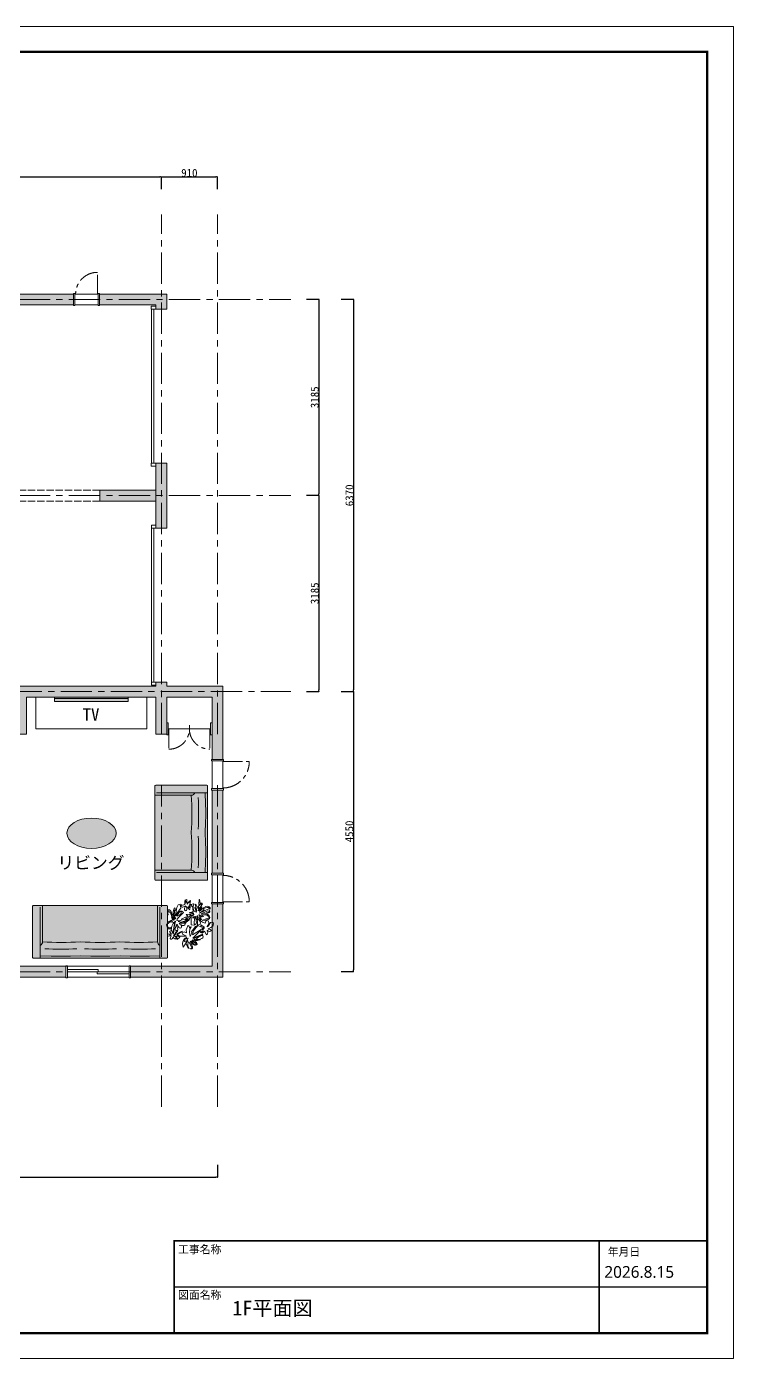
# Model space of a CAD drawing. Header units: millimetres. Extents: x -63086 to 144078, y -129912 to 13382.
# Drawn here: x 132602 to 144078, y -29591 to -7954 of the extents above; entities that cross this region are included whole.
import ezdxf

# ---------------------------------------------------------------- set-up
doc = ezdxf.new("R2010")
doc.units = ezdxf.units.MM
doc.linetypes.add('ACAD_ISO02W100', pattern=[15, 12, -3])
doc.linetypes.add('CENTERX2', pattern=[101.6, 63.5, -12.7, 12.7, -12.7])
doc.layers.get('0').update_dxf_attribs({"lineweight": 0})
for name, color, linetype, lineweight in [('001壁芯', 7, 'CENTERX2', 0), ('002寸法', 7, 'Continuous', 0), ('003壁', 7, 'Continuous', 9), ('004建具', 7, 'Continuous', 9), ('01用紙枠', 7, 'Continuous', 5), ('097家具', 7, 'Continuous', 0), ('098階段', 7, 'Continuous', 9), ('展開建具用', 250, 'Continuous', 9), ('観葉植物', 92, 'Continuous', 9)]:
    doc.layers.add(name, color=color, linetype=linetype, lineweight=lineweight)
doc.layers.add('文字', color=7, linetype='Continuous')
doc.styles.get("Standard").update_dxf_attribs({"font": 'MS Mincho.ttf'})
doc.styles.add('メイリオ', font='')
doc.styles.add('小岩', font='MS Mincho.ttf', dxfattribs={"height": 150})
doc.styles.get('メイリオ').set_extended_font_data('Meiryo')
doc.dimstyles.new('寸法', dxfattribs={"dimtxt": 70, "dimasz": 25, "dimexe": 1.5, "dimexo": 200, "dimtad": 1, "dimdec": 0, "dimtxsty": 'Standard', "dimblk": 'DOT', "dimcen": 2.5, "dimadec": 0, "dimazin": 0, "dimtfac": 1, "dimtdec": 0, "dimtmove": 0, "dimatfit": 3, "dimfxl": 200, "dimfxlon": 1, "dimarcsym": 0})

# ---------------------------------------------------------------- blocks, each defined once
blk = doc.blocks.new('ソファ（CAD素材.com）fb48a578')
at = {"color": 0, "linetype": 'ByBlock', "lineweight": -2}
for points in [[(761, 0, 0.239035), (773, 12), (773, 842, 0.351395), (760, 854), (-760, 854, 0.351395), (-773, 842), (-773, 12, 0.239035), (-761, 0), (761, 0)], [(-648, 815), (-470, 821, -0.016652), (-163, 821), (-3, 815), (157, 821, -0.016355), (470, 821), (648, 815)], [(-59, 701, 0.029573), (-571, 701)], [(53, 701, -0.029254), (571, 701)], [(-609, 0), (-609, 590, 0.287763), (-648, 648)], [(-609, 590, -0.034459), (-3, 590, -0.034144), (609, 590)], [(609, 0), (609, 590, -0.287763), (648, 648)]]:
    blk.add_lwpolyline(points, format="xyb", dxfattribs=at)
for points in [[(-648, 854), (-648, 26)], [(648, 854), (648, 26)]]:
    blk.add_lwpolyline(points, dxfattribs=at)
blk = doc.blocks.new('ソファ（CAD素材.com）5a5d12e7')
at = {"color": 0, "linetype": 'ByBlock', "lineweight": -2}
for points in [[(1086, 0, 0.239035), (1098, 12), (1098, 842, 0.351395), (1085, 854), (-1085, 854, 0.351395), (-1098, 842), (-1098, 12, 0.239035), (-1086, 0), (1086, 0)], [(-973, 815), (-801, 821, -0.016355), (-488, 821), (-330, 815), (-161, 821, -0.016355), (152, 821), (324, 815)], [(-384, 701, 0.029254), (-902, 701)], [(-265, 701, -0.029254), (253, 701)], [(324, 815), (482, 821, -0.016355), (795, 821), (973, 815)], [(378, 701, -0.029254), (896, 701)], [(-934, 0), (-934, 590, 0.287763), (-973, 648)], [(-934, 590, -0.033025), (-324, 590, -0.031686), (324, 590, -0.03427), (934, 590)], [(934, 0), (934, 590, -0.287763), (973, 648)]]:
    blk.add_lwpolyline(points, format="xyb", dxfattribs=at)
for points in [[(-973, 854), (-973, 26)], [(973, 854), (973, 26)]]:
    blk.add_lwpolyline(points, dxfattribs=at)
blk = doc.blocks.new('_Dot')
at = {"color": 0, "linetype": 'ByBlock', "lineweight": -2}
blk.add_line((-0.5, 0), (-1, 0), dxfattribs=at)
at = {"color": 0, "linetype": 'ByBlock', "const_width": 0.5}
blk.add_lwpolyline([(-0.25, 0, 1), (0.25, 0, 1)], format="xyb", close=True, dxfattribs=at)
blk = doc.blocks.new('*D729')
at = {"layer": '002寸法', "color": 0, "lineweight": -2, "transparency": 16777216}
for p, q in [((128874, -10596), (128874, -10395)), ((128899, -10396), (134764, -10396)), ((134789, -10596), (134789, -10395))]:
    blk.add_line(p, q, dxfattribs=at)
at = {"layer": 'Defpoints', "color": 0, "transparency": 16777216}
for p in [(134789, -10396), (128874, -11452), (134789, -11452)]:
    blk.add_point(p, dxfattribs=at)
at = {"layer": '002寸法', "color": 0, "lineweight": -2, "transparency": 16777216, "xscale": 25, "yscale": 25, "zscale": 25, "rotation": 180}
blk.add_blockref('_Dot', (128874, -10396), dxfattribs=at)
at = {"layer": '002寸法', "color": 0, "lineweight": -2, "transparency": 16777216, "xscale": 25, "yscale": 25, "zscale": 25}
blk.add_blockref('_Dot', (134789, -10396), dxfattribs=at)
at = {"layer": '002寸法', "color": 0, "transparency": 16777216, "insert": (131832, -10331), "char_height": 130, "attachment_point": 5}
blk.add_mtext('5915', dxfattribs=at)
blk = doc.blocks.new('*D730')
at = {"layer": '002寸法', "color": 0, "lineweight": -2, "transparency": 16777216}
for p, q in [((134789, -10596), (134789, -10395)), ((134814, -10396), (135674, -10396)), ((135699, -10596), (135699, -10395))]:
    blk.add_line(p, q, dxfattribs=at)
at = {"layer": 'Defpoints', "color": 0, "transparency": 16777216}
for p in [(135699, -10396), (134789, -11452), (135699, -11452)]:
    blk.add_point(p, dxfattribs=at)
at = {"layer": '002寸法', "color": 0, "lineweight": -2, "transparency": 16777216, "xscale": 25, "yscale": 25, "zscale": 25, "rotation": 180}
blk.add_blockref('_Dot', (134789, -10396), dxfattribs=at)
at = {"layer": '002寸法', "color": 0, "lineweight": -2, "transparency": 16777216, "xscale": 25, "yscale": 25, "zscale": 25}
blk.add_blockref('_Dot', (135699, -10396), dxfattribs=at)
at = {"layer": '002寸法', "color": 0, "transparency": 16777216, "insert": (135244, -10331), "char_height": 130, "attachment_point": 5}
blk.add_mtext('910', dxfattribs=at)
blk = doc.blocks.new('*D720')
at = {"layer": '002寸法', "color": 0, "lineweight": -2, "transparency": 16777216}
for p, q in [((128874, -26448), (128874, -26649)), ((135699, -26448), (135699, -26649)), ((128899, -26648), (135674, -26648))]:
    blk.add_line(p, q, dxfattribs=at)
at = {"layer": 'Defpoints', "color": 0, "transparency": 16777216}
for p in [(128874, -25313), (135699, -25313), (135699, -26648)]:
    blk.add_point(p, dxfattribs=at)
at = {"layer": '002寸法', "color": 0, "lineweight": -2, "transparency": 16777216, "xscale": 25, "yscale": 25, "zscale": 25, "rotation": 180}
blk.add_blockref('_Dot', (128874, -26648), dxfattribs=at)
at = {"layer": '002寸法', "color": 0, "lineweight": -2, "transparency": 16777216, "xscale": 25, "yscale": 25, "zscale": 25}
blk.add_blockref('_Dot', (135699, -26648), dxfattribs=at)
at = {"layer": '002寸法', "color": 0, "transparency": 16777216, "insert": (132287, -26582), "char_height": 130, "attachment_point": 5}
blk.add_mtext('6825', dxfattribs=at)
blk = doc.blocks.new('*D738')
at = {"layer": '002寸法', "color": 0, "lineweight": -2, "transparency": 16777216}
for p, q in [((137146, -12384), (137347, -12384)), ((137346, -12409), (137346, -15544)), ((137146, -15569), (137347, -15569))]:
    blk.add_line(p, q, dxfattribs=at)
at = {"layer": 'Defpoints', "color": 0, "transparency": 16777216}
for p in [(136783, -12384), (136783, -15569), (137346, -15569)]:
    blk.add_point(p, dxfattribs=at)
at = {"layer": '002寸法', "color": 0, "lineweight": -2, "transparency": 16777216, "xscale": 25, "yscale": 25, "zscale": 25}
for p, rotation in [((137346, -12384), 90), ((137346, -15569), 270)]:
    blk.add_blockref('_Dot', p, dxfattribs=dict(at, rotation=rotation))
at = {"layer": '002寸法', "color": 0, "transparency": 16777216, "insert": (137280, -13976), "char_height": 130, "attachment_point": 5, "rotation": 90}
blk.add_mtext('3185', dxfattribs=at)
blk = doc.blocks.new('*D733')
at = {"layer": '002寸法', "color": 0, "lineweight": -2, "transparency": 16777216}
for p, q in [((137146, -15569), (137347, -15569)), ((137346, -15594), (137346, -18729)), ((137146, -18754), (137347, -18754))]:
    blk.add_line(p, q, dxfattribs=at)
at = {"layer": 'Defpoints', "color": 0, "transparency": 16777216}
for p in [(136783, -15569), (124831, -18754), (137346, -18754)]:
    blk.add_point(p, dxfattribs=at)
at = {"layer": '002寸法', "color": 0, "lineweight": -2, "transparency": 16777216, "xscale": 25, "yscale": 25, "zscale": 25}
for p, rotation in [((137346, -15569), 90), ((137346, -18754), 270)]:
    blk.add_blockref('_Dot', p, dxfattribs=dict(at, rotation=rotation))
at = {"layer": '002寸法', "color": 0, "transparency": 16777216, "insert": (137280, -17161), "char_height": 130, "attachment_point": 5, "rotation": 90}
blk.add_mtext('3185', dxfattribs=at)
blk = doc.blocks.new('*D734')
at = {"layer": '002寸法', "color": 0, "lineweight": -2, "transparency": 16777216}
for p, q in [((137709, -12384), (137911, -12384)), ((137909, -12409), (137909, -18729)), ((137709, -18754), (137911, -18754))]:
    blk.add_line(p, q, dxfattribs=at)
at = {"layer": 'Defpoints', "color": 0, "transparency": 16777216}
for p in [(136783, -12384), (136783, -18754), (137909, -18754)]:
    blk.add_point(p, dxfattribs=at)
at = {"layer": '002寸法', "color": 0, "lineweight": -2, "transparency": 16777216, "xscale": 25, "yscale": 25, "zscale": 25}
for p, rotation in [((137909, -12384), 90), ((137909, -18754), 270)]:
    blk.add_blockref('_Dot', p, dxfattribs=dict(at, rotation=rotation))
at = {"layer": '002寸法', "color": 0, "transparency": 16777216, "insert": (137844, -15569), "char_height": 130, "attachment_point": 5, "rotation": 90}
blk.add_mtext('6370', dxfattribs=at)
blk = doc.blocks.new('*D715')
at = {"layer": '002寸法', "color": 0, "lineweight": -2, "transparency": 16777216}
for p, q in [((137707, -18755), (137909, -18755)), ((137907, -18780), (137907, -23280)), ((137707, -23305), (137909, -23305))]:
    blk.add_line(p, q, dxfattribs=at)
at = {"layer": 'Defpoints', "color": 0, "transparency": 16777216}
for p in [(137342, -18755), (137342, -23305), (137907, -23305)]:
    blk.add_point(p, dxfattribs=at)
at = {"layer": '002寸法', "color": 0, "lineweight": -2, "transparency": 16777216, "xscale": 25, "yscale": 25, "zscale": 25}
for p, rotation in [((137907, -18755), 90), ((137907, -23305), 270)]:
    blk.add_blockref('_Dot', p, dxfattribs=dict(at, rotation=rotation))
at = {"layer": '002寸法', "color": 0, "transparency": 16777216, "insert": (137842, -21030), "char_height": 130, "attachment_point": 5, "rotation": 90}
blk.add_mtext('4550', dxfattribs=at)
blk = doc.blocks.new('樹木平面（CAD素材.com）d3dfde2f')
at = {"color": 0, "linetype": 'ByBlock', "lineweight": -2}
for points in [[(-57, -304), (-208, -301), (-258, -269), (-149, -204), (-150, -194), (-205, -213), (-253, -246), (-270, -274), (-262, -294), (-234, -311), (-209, -320), (-206, -327), (-263, -378), (-270, -314), (-326, -303), (-245, -176), (-283, -182), (-303, -169), (-303, -136), (-272, -45), (-251, -125), (-248, -158), (-263, -194), (-284, -209), (-338, -305), (-289, -321), (-287, -351), (-284, -329), (-276, -326), (-274, -352), (-279, -365), (-292, -371), (-315, -362), (-333, -345), (-347, -325), (-354, -328), (-365, -356), (-382, -371), (-400, -370), (-412, -354), (-409, -330), (-394, -305), (-398, -296), (-456, -300), (-395, -283), (-466, -254), (-384, -260), (-428, -200), (-387, -182), (-347, -261), (-334, -210), (-326, -108), (-299, 23), (-352, -17), (-360, 20), (-391, 5), (-396, 13), (-385, 39), (-497, -58), (-473, -119), (-448, -142), (-420, -141), (-392, -114), (-428, -122), (-458, -113), (-481, -74), (-486, -38), (-459, 12), (-402, 41), (-361, 49), (-388, 117), (-378, 120), (-332, 50), (-321, 54), (-388, 149), (-396, 183), (-383, 150), (-372, 153), (-413, 218), (-444, 238), (-456, 230), (-462, 198), (-459, 168), (-468, 164), (-475, 210), (-466, 253), (-452, 272), (-432, 272), (-398, 247), (-369, 193), (-337, 113), (-313, 86), (-293, 76), (-334, 150), (-347, 223), (-331, 289), (-312, 317), (-289, 271), (-294, 261), (-309, 268), (-318, 257), (-322, 210), (-311, 165), (-301, 144), (-201, 243), (-268, 136), (-209, 154), (-176, 191), (-170, 220), (-192, 247), (-160, 247), (-120, 218), (-234, 105), (-259, 68), (-266, 39), (-217, 35), (-176, 50), (-162, 79), (-29, 134), (-61, 172), (-61, 171)], [(-295, 156), (-271, 325), (-241, 381), (-220, 393), (-201, 385), (-186, 355), (-180, 312), (-295, 156), (-295, 157)], [(-13, 341), (31, 309), (-7, 353), (21, 404), (0, 455), (-45, 397), (-47, 496), (-92, 487), (-55, 443), (-77, 424), (-86, 420), (-94, 466), (-92, 388), (-163, 368), (-173, 394), (-182, 390), (-174, 353), (-165, 339), (-152, 331), (-136, 332), (-81, 361), (-102, 301), (-99, 276), (-85, 257), (-69, 253), (-58, 261), (-50, 282), (-53, 310), (-65, 349), (15, 273), (-21, 337)], [(-54, -334), (-51, -343), (-98, -372), (-95, -380), (-19, -349), (-70, -439), (-44, -521), (-24, -552), (4, -570), (-25, -525), (-31, -486), (-18, -444), (-7, -425), (70, -566), (34, -572), (39, -584), (59, -580), (70, -570), (74, -563), (71, -538), (41, -458), (31, -419), (39, -415), (70, -466), (91, -486), (116, -499), (139, -503), (163, -496), (173, -481), (174, -469), (164, -443), (133, -418), (66, -384), (134, -396), (182, -397), (203, -394), (244, -384), (242, -377), (129, -391), (109, -367), (105, -358), (297, -268), (294, -260), (81, -348), (237, -195), (254, -220), (270, -228), (290, -227), (313, -217), (336, -194), (380, -274), (402, -252), (408, -224), (399, -195), (392, -180), (400, -177), (424, -195), (448, -203), (468, -196), (481, -176), (472, -158), (446, -148), (417, -150), (416, -141), (479, -116), (518, -84), (532, -37), (523, -5), (503, 6), (471, -6), (415, -82), (398, -99), (395, -89), (426, -48), (434, -6), (414, 30), (386, 38), (367, 25), (356, 4), (354, -17), (291, 0), (252, 32), (216, 96), (227, 100), (265, 56), (274, 59), (210, 163), (218, 167), (286, 114), (263, 134), (320, 130), (268, 159), (348, 164), (385, 158), (412, 144), (441, 118), (452, 105), (296, 49), (300, 41), (361, 48), (420, 65), (447, 84), (457, 100), (457, 115), (442, 142), (408, 171), (365, 183), (316, 182), (265, 175), (261, 184), (370, 240), (410, 250), (440, 244), (453, 237), (383, 204), (386, 196), (413, 200), (441, 213), (456, 230), (456, 248), (445, 269), (461, 294), (461, 318), (442, 339), (408, 350), (367, 344), (316, 318), (219, 237), (280, 331), (277, 340), (205, 251), (211, 315), (195, 297), (144, 395), (136, 392), (171, 257), (162, 253), (134, 321), (126, 318), (164, 224), (142, 229), (114, 245), (95, 278), (87, 313), (88, 350), (104, 399), (100, 407), (29, 387), (51, 377), (30, 358)], [(51, 187), (96, 196), (93, 205), (15, 202), (11, 211), (69, 215), (78, 218), (62, 232), (91, 234), (71, 355), (-7, 353), (-7, 353)], [(0, 455), (30, 478), (22, 425), (0, 455)], [(224, 299), (202, 349), (237, 386), (267, 402), (290, 405), (224, 299), (224, 299)], [(286, 414), (284, 422), (245, 418), (231, 500), (222, 496), (213, 390), (286, 414), (285, 414)], [(224, 199), (450, 303), (428, 321), (393, 324), (362, 315), (310, 284), (332, 274), (225, 199)], [(-393, -163), (-379, -81), (-348, -25), (-310, 7), (-335, -113), (-346, -230), (-393, -163), (-393, -163)], [(-238, 18), (-186, 36), (-112, 66), (-81, 63), (-61, 43), (-84, 30), (-177, 5), (-238, 18), (-238, 18)], [(-55, 104), (-41, 22), (-69, 18), (-72, -22), (-213, -21), (-217, -33), (-171, -57), (-154, -67), (-167, -96), (-171, -71), (-114, -67), (-92, -55), (-84, -31), (-88, -9), (-40, 17), (3, 56), (32, 110), (-37, 25), (-37, 49), (-25, 102), (20, 144), (20, 144)], [(-55, 104), (-63, 100), (-73, 78), (-54, 34), (-126, 14), (-96, 8), (-92, 0), (-141, -14), (-171, -11), (-194, 6)], [(-58, -304), (-143, -261), (-154, -234), (-106, -205), (-56, -233), (-64, -166), (-31, -76), (-21, -72), (3, -82), (6, -118), (39, -96), (42, -105), (17, -146), (7, -215), (25, -310), (70, -222), (45, -213), (139, -94), (192, -61), (241, -44), (253, -12), (230, 40), (191, 67), (189, 144), (179, 141), (187, -45), (176, -49), (156, 28), (150, 138), (123, 76), (115, 46), (124, 128), (82, 94), (86, 150), (83, 158)], [(-61, 171), (-61, 171), (40, 178), (14, 153), (20, 144), (105, 180), (107, 170), (83, 158), (43, 134), (42, -54), (103, -60), (120, -58), (123, -62), (128, -54), (119, -58), (110, -27), (109, 16), (115, 46), (115, 47)], [(-263, -41), (-235, -102), (-220, -118), (-192, -127), (-175, -121), (-167, -96)], [(129, -52), (141, -35), (138, -43), (134, -50), (129, -52), (130, -52)], [(139, -375), (215, -321), (242, -300), (265, -288), (290, -288), (302, -298), (306, -318), (299, -339), (280, -357), (240, -371), (139, -375), (138, -376)], [(-54, -334), (-85, -350), (-117, -380), (-138, -422), (-143, -470), (-127, -544), (-30, -395), (-98, -422), (-114, -408), (-93, -383)], [(56, -408), (65, -404), (123, -450), (118, -433), (168, -468), (156, -474), (139, -479), (119, -480), (96, -470), (75, -445), (56, -408), (57, -408)]]:
    blk.add_lwpolyline(points, dxfattribs=at)
blk.add_lwpolyline([(255, -96), (193, -69), (93, -184), (71, -273), (261, -155), (260, -180), (266, -196), (275, -207), (287, -208), (301, -196), (305, -182), (298, -168), (334, -116), (284, -164), (283, -155), (308, -126), (279, -127), (277, -119), (329, -106), (260, -56), (266, -92)], close=True, dxfattribs=at)

msp = doc.modelspace()

# ---------------------------------------------------------------- hatches: boundary and pattern name
at = {"layer": '003壁', "ltscale": 10, "true_color": 0x939598}
h = msp.add_hatch(color=252, dxfattribs=at)
h.dxf.hatch_style = 1
h.paths.add_polyline_path([(133361.8591, -12301.3144), (131961.8591, -12301.3144), (131961.8591, -12476.3144), (133361.8591, -12476.3144)])
h = msp.add_hatch(color=252, dxfattribs=at)
h.dxf.hatch_style = 1
h.paths.add_polyline_path([(134876.8591, -12301.3144), (133786.8591, -12301.3144), (133786.8591, -12476.3144), (134701.8591, -12476.3144), (134701.8591, -12543.8144), (134876.8591, -12543.8144)])
h = msp.add_hatch(color=252, dxfattribs=at)
h.dxf.hatch_style = 1
h.paths.add_polyline_path([(134876.8591, -15043.8144), (134701.8591, -15043.8144), (134701.8591, -16103.8144), (134876.8591, -16103.8144)])
h = msp.add_hatch(color=252, dxfattribs=at)
h.dxf.hatch_style = 1
h.paths.add_polyline_path([(134701.8591, -15486.3144), (133791.8591, -15486.3144), (133791.8591, -15573.8144), (133791.8591, -15661.3144), (134701.8591, -15661.3144)])
h = msp.add_hatch(color=252, dxfattribs=at)
h.dxf.hatch_style = 1
h.paths.add_polyline_path([(128786.8591, -17078.8144), (126651.8591, -17078.8144), (126166.8591, -17078.8144), (126166.8591, -17253.8144), (126648.0074, -17253.8144), (126648.0074, -17871.8513), (126750.4146, -17871.8513), (126750.4146, -17253.8144), (128786.8591, -17253.8144)])
h.paths.add_polyline_path([(128086.8591, -18671.3144), (126837.9146, -18671.3144), (126837.9146, -18671.8513), (126651.8591, -18671.8513), (126651.8591, -19246.3144), (126826.8591, -19246.3144), (126826.8591, -18846.3144), (127701.8591, -18846.3144), (127701.8591, -20806.3144), (126739.3591, -20806.3144), (126739.3591, -20046.3144), (126651.8591, -20046.3144), (126651.8591, -20981.3144), (126739.3591, -20981.3144), (128786.8591, -20981.3144), (128786.8591, -20893.8144), (128786.8591, -20806.3144), (127876.8591, -20806.3144), (127876.8591, -18846.3144), (128086.8591, -18846.3144)])
h.paths.add_polyline_path([(128961.8591, -18846.3144), (132426.8591, -18846.3144), (132426.8591, -19296.3144), (132426.8591, -19448.8144), (132601.8591, -19448.8144), (132601.8591, -18846.3144), (132751.8591, -18846.3144), (133051.8591, -18846.3144), (134701.8591, -18846.3144), (134701.8591, -19448.8144), (134876.8591, -19448.8144), (134876.8591, -19263.8144), (134876.8591, -18846.3144), (135611.8591, -18846.3144), (135611.8591, -19858.8144), (135786.8591, -19858.8144), (135786.8591, -18671.3144), (134876.8591, -18671.3144), (134876.8591, -18603.8144), (134701.8591, -18603.8144), (134701.8591, -18671.3144), (128961.8591, -18671.3144), (128961.8591, -18661.3144), (128776.8591, -18661.3144), (128761.8591, -18661.3144), (128761.8591, -18671.3144), (128761.8591, -18846.3144), (128761.8591, -18856.3144), (128786.8591, -18856.3144), (128786.8591, -19390.7303), (128961.8591, -19390.7303)])
h = msp.add_hatch(color=252, dxfattribs=at)
h.dxf.hatch_style = 1
h.paths.add_polyline_path([(135786.8591, -22208.8144), (135611.8591, -22208.8144), (135611.8591, -23221.3144), (134290.8559, -23221.3144), (134290.8559, -23396.3144), (135786.8591, -23396.3144)])
h.paths.add_polyline_path([(135786.8591, -20358.8144), (135611.8591, -20358.8144), (135611.8591, -21708.8144), (135786.8591, -21708.8144)])
h = msp.add_hatch(color=252, dxfattribs=at)
h.dxf.hatch_style = 1
h.paths.add_polyline_path([(133238.3559, -23221.3144), (131516.8591, -23221.3144), (131516.8591, -23676.3144), (131506.8591, -23676.3144), (131506.8591, -23851.3144), (131691.8591, -23851.3144), (131691.8591, -23396.3144), (133238.3559, -23396.3144)])
at = {"layer": '097家具', "ltscale": 10, "true_color": 0x868788, "transparency": 33554587}
h = msp.add_hatch(color=252, dxfattribs=at)
h.dxf.hatch_style = 1
h.paths.add_polyline_path([(134251.8591, -18870.0755), (133051.8591, -18870.0755), (133051.8591, -18916.3144), (134251.8591, -18916.3144)])
h.paths.add_polyline_path([(134251.8591, -18846.3144), (133051.8591, -18846.3144), (133051.8591, -18870.0755), (134251.8591, -18870.0755)])
edge = h.paths.add_edge_path()
edge.add_arc((130689.9384, -22547.2088), 500, 0, 360)
edge = h.paths.add_edge_path()
edge.add_arc((131769.513, -22436.1453), 76.8363, 50.93409738, 81.78755926)
edge.add_line((131780.4886, -22360.097), (131461.2286, -22330.4851))
edge.add_line((131461.2286, -22330.4851), (131420.6475, -22330.4851))
edge.add_arc((131420.6475, -22360.4851), 30, 90, 180.13212352)
edge.add_line((131390.6476, -22360.5542), (131390.6476, -22715.5542))
edge.add_arc((131420.6475, -22715.4851), 30, 180.13212352, 270)
edge.add_line((131420.6475, -22745.4851), (131461.2286, -22745.4851))
edge.add_line((131461.2286, -22745.4851), (131780.4886, -22715.8732))
edge.add_arc((131769.513, -22639.8248), 76.8363, 278.21244074, 309.06590262)
edge.add_line((131817.9363, -22699.4822), (131817.9363, -22376.4879))
edge = h.paths.add_edge_path()
edge.add_line((131913.2219, -22376.4879), (131870.2374, -22376.4879))
edge.add_arc((130735.7889, -22547.0324), 1147.196, 0.45186553, 8.54939422, ccw=False)
edge.add_arc((130735.7889, -22528.9377), 1147.196, 351.45060578, 359.54813447, ccw=False)
edge.add_line((131870.2374, -22699.4822), (131913.2219, -22699.4822))
edge.add_arc((131027.3203, -22547.8177), 898.7902, 350.28526415, 360.62682196)
edge.add_arc((131027.3203, -22528.1524), 898.7902, 359.37317804, 369.71473585)
edge = h.paths.add_edge_path(flags=17)
edge.add_line((131874.6568, -22409.051), (131879.4476, -22421.3292))
edge.add_line((131879.4476, -22421.3292), (131879.4476, -22492.6945))
edge.add_line((131879.4476, -22492.6945), (131881.0492, -22480.4162))
edge.add_arc((130735.7889, -22547.0324), 1147.196, 3.32896175, 6.90809203)
h = msp.add_hatch(color=252, dxfattribs=at)
h.dxf.hatch_style = 1
h.paths.add_polyline_path([(135540.122, -20291.5924, 0.4265327911), (135523.8694, -20278.5612), (134697.8204, -20278.5612, 0.2390347832), (134686.0327, -20290.0528), (134686.0327, -20442.3611), (135276.0758, -20442.3611, 0.2877629392), (135334.3561, -20402.9674), (135540.122, -20402.9674)])
h = msp.add_hatch(color=252, dxfattribs=at)
h.dxf.hatch_style = 1
h.paths.add_polyline_path([(135276.0758, -21048.5612, 0.0344587879), (135276.0758, -20442.3611), (134686.0327, -20442.3611), (134686.0327, -21660.3553), (135276.0758, -21660.3553, 0.0341437177)])
h = msp.add_hatch(color=252, dxfattribs=at)
h.dxf.hatch_style = 1
h.paths.add_polyline_path([(135507.3914, -20888.6514, 0.0166521569), (135507.3914, -20581.2044), (135500.9007, -20402.9674), (135334.3561, -20402.9674, -0.2877629392), (135276.0758, -20442.3611, -0.0344587879), (135276.0758, -21048.5612, -0.0341437177), (135276.0758, -21660.3553, -0.2877629392), (135334.3561, -21699.749), (135500.9007, -21699.749), (135507.3914, -21521.5119, 0.0163545917), (135507.3914, -21208.4711), (135500.9007, -21048.5612)])
h = msp.add_hatch(color=252, dxfattribs=at)
h.dxf.hatch_style = 1
h.paths.add_polyline_path([(135540.122, -20402.9674), (135500.9007, -20402.9674), (135507.3914, -20581.2044, -0.0166521569), (135507.3914, -20888.6514), (135500.9007, -21048.5612), (135507.3914, -21208.4711, -0.0163545917), (135507.3914, -21521.5119), (135500.9007, -21699.749), (135540.122, -21699.749)])
h = msp.add_hatch(color=252, dxfattribs=at)
h.dxf.hatch_style = 1
edge = h.paths.add_edge_path()
edge.add_ellipse((133655.6058, -21058.8564), major_axis=(400, 0), ratio=0.6167385185, start_angle=0, end_angle=360)
h = msp.add_hatch(color=252, dxfattribs=at)
h.dxf.hatch_style = 1
h.paths.add_polyline_path([(135540.122, -21699.749), (135334.3561, -21699.749, 0.2877629392), (135276.0758, -21660.3553), (134686.0327, -21660.3553), (134686.0327, -21812.6635, 0.2390347832), (134697.8204, -21824.1551), (135527.6254, -21824.1551, 0.3513945668), (135540.122, -21811.1239)])
h = msp.add_hatch(color=252, dxfattribs=at)
h.dxf.hatch_style = 1
h.paths.add_polyline_path([(132859.6919, -22233.8541), (132707.3836, -22233.8541, 0.2390347832), (132695.8921, -22245.6418), (132695.8921, -23075.4468, 0.3513945668), (132708.9233, -23087.9434), (132820.2982, -23087.9434), (132820.2982, -22882.1775, 0.2877629392), (132859.6919, -22823.8972)])
h = msp.add_hatch(color=252, dxfattribs=at)
h.dxf.hatch_style = 1
h.paths.add_polyline_path([(134727.6861, -22233.8541), (132859.6919, -22233.8541), (132859.6919, -22823.8972, 0.0342703444), (133469.2254, -22823.8972, 0.0316863555), (134118.1526, -22824.2766, 0.0330238991), (134727.6861, -22824.2775)])
h = msp.add_hatch(color=252, dxfattribs=at)
h.dxf.hatch_style = 1
h.paths.add_polyline_path([(134891.486, -22245.6418, 0.2390347832), (134879.9944, -22233.8541), (134727.6861, -22233.8541), (134727.6861, -22823.8972, 0.2877629392), (134767.0798, -22882.1775), (134767.0798, -23087.9434), (134878.4548, -23087.9434, 0.3513945668), (134891.486, -23075.4468)])
h = msp.add_hatch(color=252, dxfattribs=at)
h.dxf.hatch_style = 1
h.paths.add_polyline_path([(134767.0798, -22882.1775, -0.2862105949), (134727.7001, -22824.2766, -0.033024659), (134118.1526, -22824.2766, -0.0316863555), (133469.2254, -22823.8972, -0.0342703444), (132859.6919, -22823.8972, -0.2877629392), (132820.2982, -22882.1775), (132820.2982, -23087.9434), (134767.0798, -23087.9434)])

# ---------------------------------------------------------------- linework, layer by layer
at = {"layer": '001壁芯', "ltscale": 8}
for p, q in [((134789.3591, -19448.8144), (134789.3591, -11005.8226)), ((135699.3591, -19448.8144), (135699.3591, -11005.8226)), ((121094.4772, -12388.8144), (133147.4352, -12388.8144)), ((121094.4772, -12388.8144), (136893.509, -12388.8144)), ((121094.4772, -15573.8144), (136893.509, -15573.8144)), ((126651.8591, -18758.8144), (133147.4352, -18758.8144)), ((126651.8591, -18758.8144), (136893.509, -18758.8144)), ((134789.3591, -25504.355), (134789.3591, -20278.5612)), ((135699.3591, -25504.355), (135699.3591, -20278.5612)), ((121094.4772, -23308.8144), (133147.4352, -23308.8144)), ((121094.4772, -23308.8144), (136893.509, -23308.8144))]:
    msp.add_line(p, q, dxfattribs=at)
at = {"layer": '003壁'}
for p, q in [((131961.8591, -12301.3144), (133361.8591, -12301.3144)), ((133386.8591, -12301.3144), (133761.8591, -12301.3144)), ((133786.8591, -12301.3144), (134876.8591, -12301.3144)), ((134876.8591, -12301.3144), (134876.8591, -12543.8144)), ((131961.8591, -12476.3144), (133361.8591, -12476.3144)), ((133386.8591, -12476.3144), (133761.8591, -12476.3144)), ((133786.8591, -12476.3144), (134701.8591, -12476.3144)), ((134701.8591, -12476.3144), (134701.8591, -12543.8144)), ((134701.8591, -15043.8144), (134701.8591, -16103.8144)), ((134876.8591, -15043.8144), (134876.8591, -16103.8144)), ((134701.8591, -18603.8144), (134701.8591, -18671.3144)), ((134876.8591, -18603.8144), (134876.8591, -18671.3144)), ((134701.8591, -18671.3144), (128961.8591, -18671.3144)), ((134789.3591, -18758.8144), (134789.3591, -18846.3144)), ((134876.8591, -18671.3144), (135786.8591, -18671.3144)), ((135786.8591, -18671.3144), (135786.8591, -19858.8144)), ((134701.8591, -18846.3144), (132601.8591, -18846.3144)), ((134876.8591, -18846.3144), (135611.8591, -18846.3144)), ((135611.8591, -18846.3144), (135611.8591, -19858.8144)), ((135611.8591, -19883.8144), (135611.8591, -20333.8144)), ((135786.8591, -19883.8144), (135786.8591, -20333.8144)), ((135611.8591, -20358.8144), (135611.8591, -21708.8144)), ((135786.8591, -20358.8144), (135786.8591, -21708.8144)), ((135611.8591, -21733.8144), (135611.8591, -22183.8144)), ((135786.8591, -21733.8144), (135786.8591, -22183.8144)), ((135611.8591, -22208.8144), (135611.8591, -23221.3144)), ((135786.8591, -22208.8144), (135786.8591, -23396.3144)), ((133739.3591, -23221.3144), (131516.8591, -23221.3144)), ((133263.3559, -23211.3144), (133238.3559, -23211.3144)), ((133238.3559, -23211.3144), (133238.3559, -23221.3144)), ((133238.3559, -23396.3144), (133238.3559, -23221.3144)), ((133263.3559, -23221.3144), (133263.3559, -23211.3144)), ((133263.3559, -23396.3144), (133263.3559, -23221.3144)), ((133263.3559, -23221.3144), (134265.8559, -23221.3144)), ((133763.3559, -23273.8144), (133263.3559, -23273.8144)), ((133263.3559, -23308.8144), (134263.3559, -23308.8144)), ((133763.3559, -23308.8144), (133748.3559, -23308.8144)), ((133748.3559, -23308.8144), (133748.3559, -23343.8144)), ((133748.3559, -23308.8144), (133763.3559, -23308.8144)), ((133748.3559, -23343.8144), (134265.8559, -23343.8144)), ((133763.3559, -23308.8144), (133763.3559, -23273.8144)), ((134265.8559, -23308.8144), (133763.3559, -23308.8144)), ((134265.8559, -23221.3144), (133764.3591, -23221.3144)), ((134290.8559, -23211.3144), (134265.8559, -23211.3144)), ((134265.8559, -23211.3144), (134265.8559, -23221.3144)), ((134265.8559, -23396.3144), (134265.8559, -23221.3144)), ((134290.8559, -23221.3144), (134290.8559, -23211.3144)), ((135611.8591, -23221.3144), (134290.8559, -23221.3144)), ((134290.8559, -23396.3144), (134290.8559, -23221.3144)), ((133238.3559, -23396.3144), (131691.8591, -23396.3144)), ((133238.3559, -23406.3144), (133238.3559, -23396.3144)), ((133238.3559, -23406.3144), (133263.3559, -23406.3144)), ((134265.8559, -23396.3144), (133263.3559, -23396.3144)), ((133263.3559, -23406.3144), (133263.3559, -23396.3144)), ((134265.8559, -23396.3144), (133764.3591, -23396.3144)), ((134265.8559, -23406.3144), (134265.8559, -23396.3144)), ((134265.8559, -23406.3144), (134290.8559, -23406.3144)), ((135786.8591, -23396.3144), (134290.8559, -23396.3144)), ((134290.8559, -23406.3144), (134290.8559, -23396.3144))]:
    msp.add_line(p, q, dxfattribs=at)
at = {"layer": '003壁', "ltscale": 10}
msp.add_line((134876.8591, -15043.8144), (134876.8591, -16103.8144), dxfattribs=at)
at = {"layer": '003壁', "linetype": 'ACAD_ISO02W100', "ltscale": 10}
for p, q in [((133791.8591, -15486.3144), (131216.8591, -15486.3144)), ((133791.8591, -15661.3144), (131216.8591, -15661.3144))]:
    msp.add_line(p, q, dxfattribs=at)
at = {"layer": '004建具', "linetype": 'CENTERX2', "ltscale": 5}
for p, q in [((133751.8591, -12301.3144), (133751.8591, -11946.3144)), ((133386.8591, -12291.3144), (133361.8591, -12291.3144)), ((133361.8591, -12291.3144), (133361.8591, -12301.3144)), ((133361.8591, -12301.3144), (133361.8591, -12476.3144)), ((133386.8591, -12301.3144), (133386.8591, -12291.3144)), ((133386.8591, -12486.3144), (133386.8591, -12301.3144)), ((133761.8591, -12301.3144), (133761.8591, -12291.3144)), ((133761.8591, -12291.3144), (133786.8591, -12291.3144)), ((133761.8591, -12486.3144), (133761.8591, -12301.3144)), ((133786.8591, -12291.3144), (133786.8591, -12301.3144)), ((133786.8591, -12301.3144), (133786.8591, -12476.3144)), ((133361.8591, -12476.3144), (133361.8591, -12486.3144)), ((133361.8591, -12486.3144), (133386.8591, -12486.3144)), ((133786.8591, -12486.3144), (133761.8591, -12486.3144)), ((133786.8591, -12476.3144), (133786.8591, -12486.3144)), ((134876.8591, -12543.8144), (134701.8591, -12543.8144)), ((134691.8591, -15043.8144), (134701.8591, -15043.8144)), ((134876.8591, -16103.8144), (134701.8591, -16103.8144)), ((134901.8591, -19263.8144), (134876.8591, -19263.8144)), ((134876.8591, -19263.8144), (134876.8591, -19273.8144)), ((134876.8591, -19273.8144), (134876.8591, -19448.8144)), ((134876.8591, -19448.8144), (134876.8591, -19458.8144)), ((134876.8591, -19458.8144), (134901.8591, -19458.8144)), ((134901.8591, -19273.8144), (134901.8591, -19263.8144)), ((134901.8591, -19458.8144), (134901.8591, -19273.8144)), ((134911.8591, -19361.3144), (134911.8591, -19693.8144)), ((135576.8591, -19361.3144), (135576.8591, -19693.8144)), ((135611.8591, -19263.8144), (135586.8591, -19263.8144)), ((135586.8591, -19263.8144), (135586.8591, -19273.8144)), ((135586.8591, -19273.8144), (135586.8591, -19448.8144)), ((135586.8591, -19448.8144), (135586.8591, -19458.8144)), ((135586.8591, -19458.8144), (135611.8591, -19458.8144)), ((135611.8591, -19273.8144), (135611.8591, -19263.8144)), ((135611.8591, -19458.8144), (135611.8591, -19273.8144)), ((135602.2129, -19858.8144), (135602.2129, -19883.8144)), ((135602.2129, -19883.8144), (135612.2129, -19883.8144)), ((135797.2129, -19858.8144), (135612.2129, -19858.8144)), ((135612.2129, -19883.8144), (135787.2129, -19883.8144)), ((135787.2129, -19883.8144), (135797.2129, -19883.8144)), ((135787.2129, -19893.8144), (136217.2129, -19893.8144)), ((135797.2129, -19883.8144), (135797.2129, -19858.8144)), ((135602.2129, -20333.8144), (135602.2129, -20358.8144)), ((135797.2129, -20333.8144), (135612.2129, -20333.8144)), ((135797.2129, -20358.8144), (135797.2129, -20333.8144)), ((135602.2129, -20358.8144), (135612.2129, -20358.8144)), ((135612.2129, -20358.8144), (135787.2129, -20358.8144)), ((135787.2129, -20358.8144), (135797.2129, -20358.8144)), ((135602.2129, -21733.8144), (135602.2129, -21708.8144)), ((135602.2129, -21708.8144), (135612.2129, -21708.8144)), ((135612.2129, -21708.8144), (135787.2129, -21708.8144)), ((135797.2129, -21733.8144), (135612.2129, -21733.8144)), ((135787.2129, -21708.8144), (135797.2129, -21708.8144)), ((135797.2129, -21708.8144), (135797.2129, -21733.8144)), ((135602.2129, -22208.8144), (135602.2129, -22183.8144)), ((135602.2129, -22183.8144), (135612.2129, -22183.8144)), ((135612.2129, -22183.8144), (135787.2129, -22183.8144)), ((135797.2129, -22208.8144), (135612.2129, -22208.8144)), ((135787.2129, -22173.8144), (136217.2129, -22173.8144)), ((135787.2129, -22183.8144), (135797.2129, -22183.8144)), ((135797.2129, -22183.8144), (135797.2129, -22208.8144))]:
    msp.add_line(p, q, dxfattribs=at)
at = {"layer": '004建具', "ltscale": 10}
for p, q in [((133386.8591, -12291.3144), (133361.8591, -12291.3144)), ((133361.8591, -12291.3144), (133361.8591, -12486.3144)), ((133386.8591, -12486.3144), (133386.8591, -12291.3144)), ((133761.8591, -12486.3144), (133761.8591, -12291.3144)), ((133761.8591, -12291.3144), (133786.8591, -12291.3144)), ((133786.8591, -12291.3144), (133786.8591, -12486.3144)), ((133361.8591, -12486.3144), (133386.8591, -12486.3144)), ((133786.8591, -12486.3144), (133761.8591, -12486.3144)), ((134621.8591, -12493.8144), (134701.8591, -12493.8144)), ((134621.8591, -12543.8144), (134621.8591, -12493.8144)), ((134691.8591, -12543.8144), (134621.8591, -12543.8144)), ((134631.8591, -12543.8144), (134631.8591, -15043.8144)), ((134666.8591, -12543.8144), (134666.8591, -15043.8144)), ((134876.8591, -12543.8144), (134691.8591, -12543.8144)), ((134621.8591, -15093.8144), (134621.8591, -15043.8144)), ((134621.8591, -15043.8144), (134691.8591, -15043.8144)), ((134691.8591, -15093.8144), (134621.8591, -15093.8144)), ((134691.8591, -15043.8144), (134876.8591, -15043.8144)), ((134691.8591, -15093.8144), (134701.8591, -15093.8144)), ((134701.8591, -15093.8144), (134701.8591, -16028.8144)), ((134701.8591, -15573.8144), (134701.8591, -15118.8144)), ((134631.8591, -16103.8144), (134631.8591, -16053.8144)), ((134631.8591, -16053.8144), (134701.8591, -16053.8144)), ((134701.8591, -16103.8144), (134631.8591, -16103.8144)), ((134631.8591, -16103.8144), (134631.8591, -18603.8144)), ((134666.8591, -16103.8144), (134666.8591, -18603.8144)), ((134876.8591, -16103.8144), (134691.8591, -16103.8144)), ((134631.8591, -18653.8144), (134631.8591, -18603.8144)), ((134631.8591, -18603.8144), (134711.8591, -18603.8144)), ((134691.8591, -18603.8144), (134876.8591, -18603.8144)), ((134701.8591, -18653.8144), (134631.8591, -18653.8144)), ((135611.8591, -18846.3144), (135611.8591, -19858.8144)), ((134901.8591, -19263.8144), (134876.8591, -19263.8144)), ((134876.8591, -19263.8144), (134876.8591, -19458.8144)), ((134876.8591, -19458.8144), (134901.8591, -19458.8144)), ((134901.8591, -19458.8144), (134901.8591, -19263.8144)), ((134901.8591, -19361.3144), (135586.8591, -19361.3144)), ((134911.8591, -19361.3144), (134911.8591, -19391.7604)), ((135244.3591, -19303.1733), (135244.3591, -19361.3144)), ((135576.8591, -19361.3144), (135576.8591, -19391.7604)), ((135611.8591, -19263.8144), (135586.8591, -19263.8144)), ((135586.8591, -19263.8144), (135586.8591, -19458.8144)), ((135586.8591, -19458.8144), (135611.8591, -19458.8144)), ((135611.8591, -19458.8144), (135611.8591, -19263.8144)), ((135797.2129, -19858.8144), (135602.2129, -19858.8144)), ((135602.2129, -19858.8144), (135602.2129, -19883.8144)), ((135602.2129, -19883.8144), (135797.2129, -19883.8144)), ((135611.8591, -19883.8144), (135611.8591, -20333.8144)), ((135787.2129, -19883.8144), (135787.2129, -19893.8144)), ((135797.2129, -19883.8144), (135797.2129, -19858.8144)), ((135797.2129, -20333.8144), (135602.2129, -20333.8144)), ((135602.2129, -20333.8144), (135602.2129, -20358.8144)), ((135787.2129, -20323.8144), (135845.7381, -20323.8144)), ((135797.2129, -20358.8144), (135797.2129, -20333.8144)), ((135602.2129, -20358.8144), (135797.2129, -20358.8144)), ((135611.8591, -20358.8144), (135611.8591, -21708.8144)), ((135602.2129, -21733.8144), (135602.2129, -21708.8144)), ((135602.2129, -21708.8144), (135797.2129, -21708.8144)), ((135797.2129, -21733.8144), (135602.2129, -21733.8144)), ((135611.8591, -21733.8144), (135611.8591, -22183.8144)), ((135797.2129, -21708.8144), (135797.2129, -21733.8144)), ((135602.2129, -22208.8144), (135602.2129, -22183.8144)), ((135602.2129, -22183.8144), (135797.2129, -22183.8144)), ((135797.2129, -22208.8144), (135602.2129, -22208.8144)), ((135611.8591, -22208.8144), (135611.8591, -23221.3144)), ((135797.2129, -22183.8144), (135797.2129, -22208.8144))]:
    msp.add_line(p, q, dxfattribs=at)
at = {"layer": '004建具', "linetype": 'CENTERX2', "ltscale": 5}
for centre, radius, start, end in [((133751.8591, -12301.3144), 355, 90, 180), ((134911.8591, -19361.3144), 332.5, 270, 0), ((135576.8591, -19361.3144), 332.5, 180, 270), ((135787.2129, -19893.8144), 430, 269.95285458, 0), ((135787.2129, -22173.8144), 430, 0, 90.04714542)]:
    msp.add_arc(centre, radius, start, end, dxfattribs=at)
at = {"layer": '01用紙枠'}
msp.add_lwpolyline([(113479.4948, -7953.744), (113479.4948, -29591.4692), (144078.298, -29591.4692), (144078.298, -7953.744)], close=True, dxfattribs=at)
msp.add_lwpolyline([(113479.4948, -7953.744), (113479.4948, -29591.4692), (144078.298, -29591.4692), (144078.298, -7953.744)], close=True, dxfattribs=at)
for points, const_width in [([(113904.6281, -29181.5421), (143653.1647, -29181.5421), (143653.1647, -8363.6711), (113904.6281, -8363.6711)], 36.4271), ([(113904.6281, -29181.5421), (143653.1647, -29181.5421), (143653.1647, -8363.6711), (113904.6281, -8363.6711)], 36.4271), ([(113904.6281, -29181.5421), (143653.1647, -29181.5421), (143653.1647, -8363.6711), (113904.6281, -8363.6711)], 36.4271), ([(141898.9236, -27682.5221), (134995.0318, -27682.5221), (134995.0318, -28432.0321), (141898.9236, -28432.0321)], 26.619), ([(141898.9236, -27682.5221), (143653.1647, -27682.5221), (143653.1647, -28432.0321), (141898.9236, -28432.0321)], 26.619), ([(141898.9236, -28432.0321), (134995.0318, -28432.0321), (134995.0318, -29181.5421), (141898.9236, -29181.5421)], 26.619), ([(141898.9236, -28432.0321), (143653.1647, -28432.0321), (143653.1647, -29181.5421), (141898.9236, -29181.5421)], 26.619)]:
    msp.add_lwpolyline(points, close=True, dxfattribs=dict(at, const_width=const_width))
at = {"layer": '01用紙枠', "lineweight": 5, "const_width": 36.4271}
msp.add_lwpolyline([(113904.6281, -29181.5421), (143653.1647, -29181.5421), (143653.1647, -8363.6711), (113904.6281, -8363.6711)], close=True, dxfattribs=at)
msp.add_lwpolyline([(113904.6281, -29181.5421), (143653.1647, -29181.5421), (143653.1647, -8363.6711), (113904.6281, -8363.6711)], close=True, dxfattribs=at)
at = {"layer": '097家具', "ltscale": 10}
for p, q in [((132601.8591, -18846.3144), (132751.8591, -18846.3144)), ((132751.8591, -18846.3144), (132751.8591, -19361.3144)), ((132751.8591, -18846.3144), (133051.8591, -18846.3144)), ((133051.8591, -18846.3144), (133051.8591, -18916.3144)), ((133051.8591, -18846.3144), (133051.8591, -18916.3144)), ((133051.8591, -18870.0755), (134251.8591, -18870.0755)), ((133051.8591, -18916.3144), (134251.8591, -18916.3144)), ((134251.8591, -18846.3144), (134251.8591, -18916.3144)), ((134551.8591, -19361.3144), (134551.8591, -18846.3144)), ((132751.8591, -19361.3144), (134551.8591, -19361.3144))]:
    msp.add_line(p, q, dxfattribs=at)
msp.add_ellipse((133655.6058, -21058.8564), major_axis=(400, 0), ratio=0.6167385185, dxfattribs=at)
at = {"layer": '098階段'}
for p, q in [((134701.8591, -15486.3144), (133791.8591, -15486.3144)), ((133791.8591, -15486.3144), (133791.8591, -15573.8144)), ((133791.8591, -15573.8144), (133791.8591, -15661.3144)), ((134701.8591, -15573.8144), (134701.8591, -15486.3144)), ((133791.8591, -15661.3144), (134701.8591, -15661.3144)), ((132601.8591, -19448.8144), (132601.8591, -18846.3144)), ((134701.8591, -19448.8144), (134701.8591, -18846.3144)), ((134876.8591, -19448.8144), (134876.8591, -18846.3144)), ((132601.8591, -19448.8144), (132426.8591, -19448.8144)), ((134876.8591, -19448.8144), (134701.8591, -19448.8144))]:
    msp.add_line(p, q, dxfattribs=at)
at = {"layer": '展開建具用', "ltscale": 10}
msp.add_line((134263.3559, -23221.3144), (133238.3559, -23221.3144), dxfattribs=at)

# ---------------------------------------------------------------- block references
at = {"layer": '097家具', "ltscale": 10}
for name, p, rotation in [('ソファ（CAD素材.com）fb48a578', (134686.0327, -21051.3582), 270), ('ソファ（CAD素材.com）5a5d12e7', (133793.689, -22233.8541), 180)]:
    msp.add_blockref(name, p, dxfattribs=dict(at, rotation=rotation))
at = {"layer": '観葉植物', "ltscale": 10, "xscale": 0.7422528905298188, "yscale": 0.7422528905298188, "zscale": 0.7422528905298188}
msp.add_blockref('樹木平面（CAD素材.com）d3dfde2f', (135239.7901, -22506.43), dxfattribs=at)

# ---------------------------------------------------------------- texts
at = {"layer": '01用紙枠', "style": 'メイリオ'}
for s, height, p in [('工事名称', 129.22586, (135059.6447, -27886.0528)), ('年月日', 129.22586, (142037.8414, -27925.0958)), ('2026.8.15', 191.65685, (141983.1901, -28282.8715)), ('図面名称', 129.22586, (135059.6447, -28625.8709))]:
    msp.add_text(s, height=height, dxfattribs=at).set_placement(p)
at = {"layer": '文字', "ltscale": 10, "attachment_point": 1, "style": '小岩'}
for s, width, gutter_width, insert, char_height in [('TV', 2456.810386, 1000, (133510.8866, -19027.6606), 200), ('リビング', 2456.810386, 1000, (133100.1261, -21438.8881), 200), ('1F平面図', 2938.501999, 1196.0638, (135942.4303, -28654.6704), 239.21276)]:
    msp.add_mtext_dynamic_manual_height_columns(s, width=width, gutter_width=gutter_width, heights=[0], dxfattribs=dict(at, insert=insert, char_height=char_height))

# ---------------------------------------------------------------- dimensions: what is measured, and where the dimension line sits
at = {"layer": '002寸法'}
for base, p1, p2, picture, middle in [((134789.3591, -10396.3011), (128874.3591, -11452.0571), (134789.3591, -11452.0571), '*D729', (131831.8591, -10330.6761)), ((135699.3591, -10396.3011), (134789.3591, -11452.0571), (135699.3591, -11452.0571), '*D730', (135244.3591, -10330.6761)), ((135699.3591, -26647.9798), (128874.3591, -25313.1431), (135699.3591, -25313.1431), '*D720', (132286.8591, -26582.3548))]:
    dim = msp.add_linear_dim(base=base, p1=p1, p2=p2, dimstyle='寸法', override={"dimtxt": 130}, dxfattribs=at)
    dim.commit()
    dim.dimension.update_dxf_attribs({"geometry": picture, "text_midpoint": middle})
for base, p1, p2, picture, middle in [((137345.9215, -15568.8144), (136782.6045, -12383.8144), (136782.6045, -15568.8144), '*D738', (137280.2965, -13976.3144)), ((137909.4706, -18753.8144), (136782.6045, -12383.8144), (136782.6045, -18753.8144), '*D734', (137843.8456, -15568.8144)), ((137345.9215, -18753.8144), (136782.6045, -15568.8144), (124831.3428, -18753.8144), '*D733', (137280.2965, -17161.3144)), ((137907.1805, -23304.7147), (137342.3635, -18754.7147), (137342.3635, -23304.7147), '*D715', (137841.5555, -21029.7147))]:
    dim = msp.add_linear_dim(base=base, p1=p1, p2=p2, angle=90, dimstyle='寸法', override={"dimtxt": 130}, dxfattribs=at)
    dim.commit()
    dim.dimension.update_dxf_attribs({"geometry": picture, "text_midpoint": middle})

doc.saveas('drawing.dxf')
